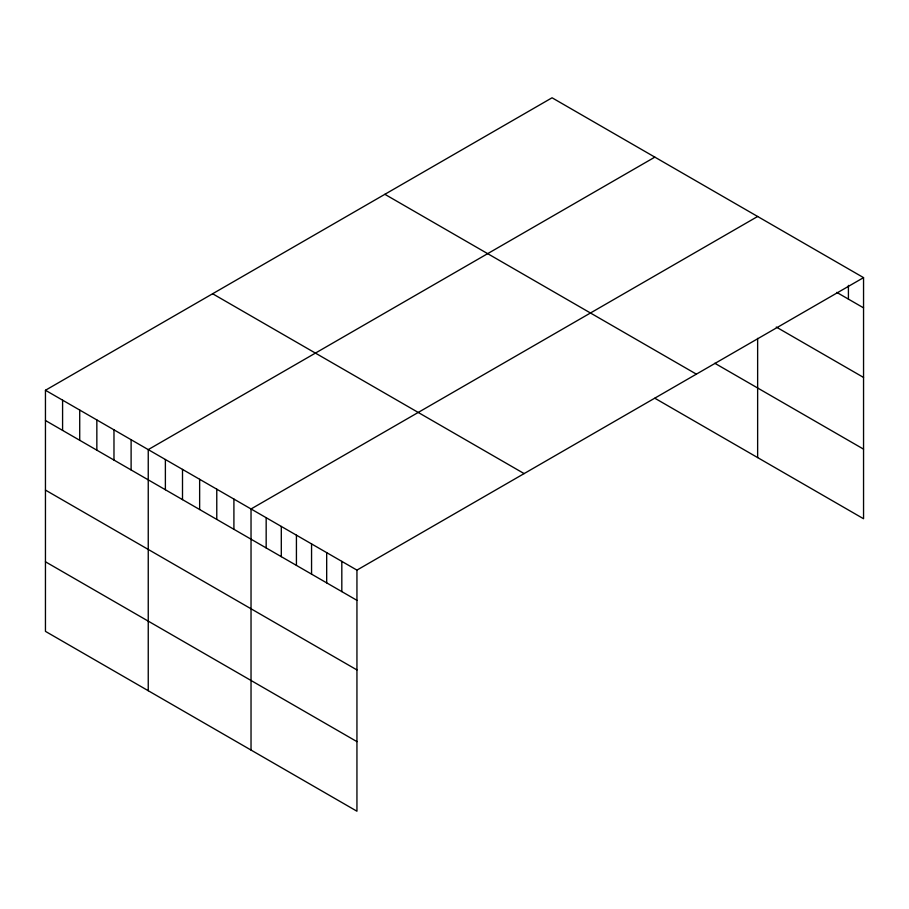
<?xml version="1.0" encoding="UTF-8"?>
<svg xmlns="http://www.w3.org/2000/svg" width="909" height="909" viewBox="0 0 909 909"><rect width="100%" height="100%" fill="white"/><g stroke="black" fill="none" stroke-linecap="round" stroke-linejoin="round"><path stroke-width="1.36" d="M45.45 390.268L356.942 570.113L356.942 811.214L45.45 631.369L45.45 390.268L552.058 97.786L863.55 277.631L863.55 518.732L654.844 398.233M654.844 157.132L148.247 449.614L148.247 690.715M757.64 216.478L251.032 508.972L251.032 750.073M356.942 570.113L863.55 277.631M836.78 292.403L863.55 307.856M776.263 327.047L863.55 377.44M714.815 363.27L863.55 449.137M384.871 194.31L696.374 374.144M212.626 293.755L524.129 473.589M45.45 420.503L356.942 600.338M45.45 490.087L356.942 669.933M45.45 561.785L356.942 741.63M848.415 285.381L848.415 299.118M757.64 338.353L757.64 457.579M341.818 561.376L341.818 591.6M326.683 552.638L326.683 582.874M311.56 543.912L311.56 574.136M296.425 535.174L296.425 565.398M281.301 526.436L281.301 556.66M266.167 517.698L266.167 547.934M233.908 499.075L233.908 529.299M216.774 489.178L216.774 519.414M199.639 479.293L199.639 509.517M182.504 469.396L182.504 499.632M165.381 459.511L165.381 489.735M131.112 439.729L131.112 469.953M113.977 429.832L113.977 460.068M96.843 419.947L96.843 450.171M79.719 410.05L79.719 440.286M62.585 400.165L62.585 430.389"/></g></svg>
